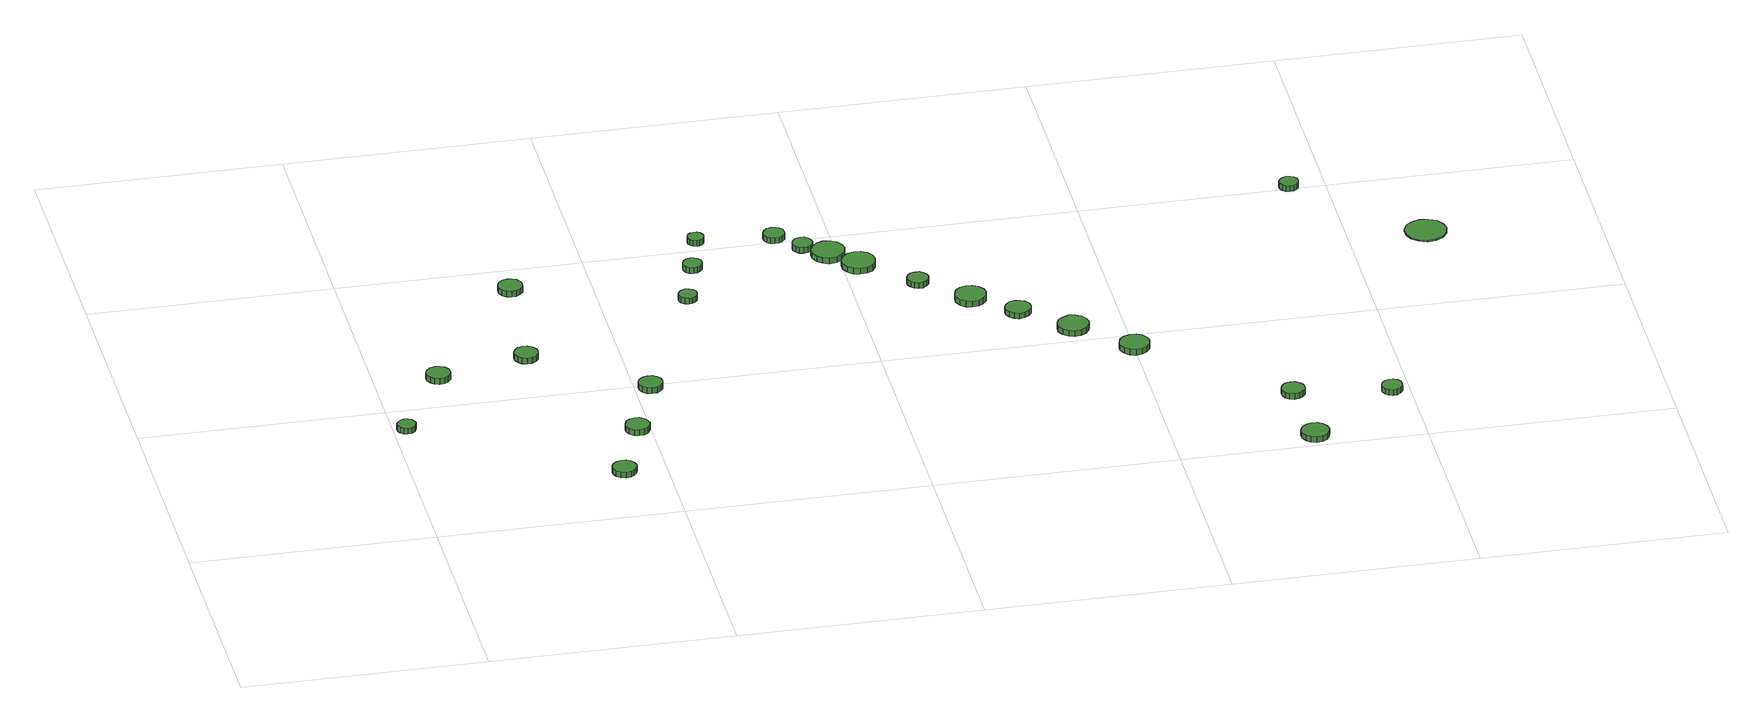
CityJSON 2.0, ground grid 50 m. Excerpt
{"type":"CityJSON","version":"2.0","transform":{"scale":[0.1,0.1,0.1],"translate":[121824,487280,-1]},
"CityObjects":{
"tree1":{"type":"SolitaryVegetationObject","attributes":{"function":"something"},"geometry":[{"type":"MultiSurface","lod":"1","boundaries":[[[0,1,2,3,4,5,6,7,8,9,10,11,12,13,14]],[[15,16,17,18,19,20,21,22,23,24,25,26,27,28,29]],[[0,29,28,1]],[[1,28,27,2]],[[2,27,26,3]],[[3,26,25,4]],[[4,25,24,5]],[[5,24,23,6]],[[6,23,22,7]],[[7,22,21,8]],[[8,21,20,9]],[[9,20,19,10]],[[10,19,18,11]],[[11,18,17,12]],[[12,17,16,13]],[[13,16,15,14]],[[14,15,29,0]]]}]},
"tree2":{"type":"SolitaryVegetationObject","attributes":{"function":"something"},"geometry":[{"type":"MultiSurface","lod":"1","boundaries":[[[30,31,32,33,34,35,36,37,38,39,40,41,42,43,44]],[[45,46,47,48,49,50,51,52,53,54,55,56,57,58,59]],[[30,59,58,31]],[[31,58,57,32]],[[32,57,56,33]],[[33,56,55,34]],[[34,55,54,35]],[[35,54,53,36]],[[36,53,52,37]],[[37,52,51,38]],[[38,51,50,39]],[[39,50,49,40]],[[40,49,48,41]],[[41,48,47,42]],[[42,47,46,43]],[[43,46,45,44]],[[44,45,59,30]]]}]},
"tree3":{"type":"SolitaryVegetationObject","attributes":{"function":"something"},"geometry":[{"type":"MultiSurface","lod":"1","boundaries":[[[60,61,62,63,64,65,66,67,68,69,70,71,72,73,74]],[[75,76,77,78,79,80,81,82,83,84,85,86,87,88,89]],[[60,89,88,61]],[[61,88,87,62]],[[62,87,86,63]],[[63,86,85,64]],[[64,85,84,65]],[[65,84,83,66]],[[66,83,82,67]],[[67,82,81,68]],[[68,81,80,69]],[[69,80,79,70]],[[70,79,78,71]],[[71,78,77,72]],[[72,77,76,73]],[[73,76,75,74]],[[74,75,89,60]]]}]},
"tree4":{"type":"SolitaryVegetationObject","attributes":{"function":"something"},"geometry":[{"type":"MultiSurface","lod":"1","boundaries":[[[90,91,92,93,94,95,96,97,98,99,100,101,102,103,104]],[[105,106,107,108,109,110,111,112,113,114,115,116,117,118,119]],[[90,119,118,91]],[[91,118,117,92]],[[92,117,116,93]],[[93,116,115,94]],[[94,115,114,95]],[[95,114,113,96]],[[96,113,112,97]],[[97,112,111,98]],[[98,111,110,99]],[[99,110,109,100]],[[100,109,108,101]],[[101,108,107,102]],[[102,107,106,103]],[[103,106,105,104]],[[104,105,119,90]]]}]},
"tree5":{"type":"SolitaryVegetationObject","attributes":{"function":"something"},"geometry":[{"type":"MultiSurface","lod":"1","boundaries":[[[120,121,122,123,124,125,126,127,128,129,130,131,132,133,134]],[[135,136,137,138,139,140,141,142,143,144,145,146,147,148,149]],[[120,149,148,121]],[[121,148,147,122]],[[122,147,146,123]],[[123,146,145,124]],[[124,145,144,125]],[[125,144,143,126]],[[126,143,142,127]],[[127,142,141,128]],[[128,141,140,129]],[[129,140,139,130]],[[130,139,138,131]],[[131,138,137,132]],[[132,137,136,133]],[[133,136,135,134]],[[134,135,149,120]]]}]},
"tree6":{"type":"SolitaryVegetationObject","attributes":{"function":"something"},"geometry":[{"type":"MultiSurface","lod":"1","boundaries":[[[150,151,152,153,154,155,156,157,158,159,160,161,162,163,164]],[[165,166,167,168,169,170,171,172,173,174,175,176,177,178,179]],[[150,179,178,151]],[[151,178,177,152]],[[152,177,176,153]],[[153,176,175,154]],[[154,175,174,155]],[[155,174,173,156]],[[156,173,172,157]],[[157,172,171,158]],[[158,171,170,159]],[[159,170,169,160]],[[160,169,168,161]],[[161,168,167,162]],[[162,167,166,163]],[[163,166,165,164]],[[164,165,179,150]]]}]},
"tree7":{"type":"SolitaryVegetationObject","attributes":{"function":"something"},"geometry":[{"type":"MultiSurface","lod":"1","boundaries":[[[180,181,182,183,184,185,186,187,188,189,190,191,192,193,194]],[[195,196,197,198,199,200,201,202,203,204,205,206,207,208,209]],[[180,209,208,181]],[[181,208,207,182]],[[182,207,206,183]],[[183,206,205,184]],[[184,205,204,185]],[[185,204,203,186]],[[186,203,202,187]],[[187,202,201,188]],[[188,201,200,189]],[[189,200,199,190]],[[190,199,198,191]],[[191,198,197,192]],[[192,197,196,193]],[[193,196,195,194]],[[194,195,209,180]]]}]},
"tree8":{"type":"SolitaryVegetationObject","attributes":{"function":"something"},"geometry":[{"type":"MultiSurface","lod":"1","boundaries":[[[210,211,212,213,214,215,216,217,218,219,220,221,222,223,224]],[[225,226,227,228,229,230,231,232,233,234,235,236,237,238,239]],[[210,239,238,211]],[[211,238,237,212]],[[212,237,236,213]],[[213,236,235,214]],[[214,235,234,215]],[[215,234,233,216]],[[216,233,232,217]],[[217,232,231,218]],[[218,231,230,219]],[[219,230,229,220]],[[220,229,228,221]],[[221,228,227,222]],[[222,227,226,223]],[[223,226,225,224]],[[224,225,239,210]]]}]},
"tree9":{"type":"SolitaryVegetationObject","attributes":{"function":"something"},"geometry":[{"type":"MultiSurface","lod":"1","boundaries":[[[240,241,242,243,244,245,246,247,248,249,250,251,252,253,254]],[[255,256,257,258,259,260,261,262,263,264,265,266,267,268,269]],[[240,269,268,241]],[[241,268,267,242]],[[242,267,266,243]],[[243,266,265,244]],[[244,265,264,245]],[[245,264,263,246]],[[246,263,262,247]],[[247,262,261,248]],[[248,261,260,249]],[[249,260,259,250]],[[250,259,258,251]],[[251,258,257,252]],[[252,257,256,253]],[[253,256,255,254]],[[254,255,269,240]]]}]},
"tree10":{"type":"SolitaryVegetationObject","attributes":{"function":"something"},"geometry":[{"type":"MultiSurface","lod":"1","boundaries":[[[270,271,272,273,274,275,276,277,278,279,280,281,282,283,284]],[[285,286,287,288,289,290,291,292,293,294,295,296,297,298,299]],[[270,299,298,271]],[[271,298,297,272]],[[272,297,296,273]],[[273,296,295,274]],[[274,295,294,275]],[[275,294,293,276]],[[276,293,292,277]],[[277,292,291,278]],[[278,291,290,279]],[[279,290,289,280]],[[280,289,288,281]],[[281,288,287,282]],[[282,287,286,283]],[[283,286,285,284]],[[284,285,299,270]]]}]},
"tree11":{"type":"SolitaryVegetationObject","attributes":{"function":"something"},"geometry":[{"type":"MultiSurface","lod":"1","boundaries":[[[300,301,302,303,304,305,306,307,308,309,310,311,312,313,314]],[[315,316,317,318,319,320,321,322,323,324,325,326,327,328,329]],[[300,329,328,301]],[[301,328,327,302]],[[302,327,326,303]],[[303,326,325,304]],[[304,325,324,305]],[[305,324,323,306]],[[306,323,322,307]],[[307,322,321,308]],[[308,321,320,309]],[[309,320,319,310]],[[310,319,318,311]],[[311,318,317,312]],[[312,317,316,313]],[[313,316,315,314]],[[314,315,329,300]]]}]},
"tree12":{"type":"SolitaryVegetationObject","attributes":{"function":"something"},"geometry":[{"type":"MultiSurface","lod":"1","boundaries":[[[330,331,332,333,334,335,336,337,338,339,340,341,342,343,344]],[[345,346,347,348,349,350,351,352,353,354,355,356,357,358,359]],[[330,359,358,331]],[[331,358,357,332]],[[332,357,356,333]],[[333,356,355,334]],[[334,355,354,335]],[[335,354,353,336]],[[336,353,352,337]],[[337,352,351,338]],[[338,351,350,339]],[[339,350,349,340]],[[340,349,348,341]],[[341,348,347,342]],[[342,347,346,343]],[[343,346,345,344]],[[344,345,359,330]]]}]},
"tree13":{"type":"SolitaryVegetationObject","attributes":{"function":"something"},"geometry":[{"type":"MultiSurface","lod":"1","boundaries":[[[360,361,362,363,364,365,366,367,368,369,370,371,372,373,374]],[[375,376,377,378,379,380,381,382,383,384,385,386,387,388,389]],[[360,389,388,361]],[[361,388,387,362]],[[362,387,386,363]],[[363,386,385,364]],[[364,385,384,365]],[[365,384,383,366]],[[366,383,382,367]],[[367,382,381,368]],[[368,381,380,369]],[[369,380,379,370]],[[370,379,378,371]],[[371,378,377,372]],[[372,377,376,373]],[[373,376,375,374]],[[374,375,389,360]]]}]},
"tree14":{"type":"SolitaryVegetationObject","attributes":{"function":"something"},"geometry":[{"type":"MultiSurface","lod":"1","boundaries":[[[390,391,392,393,394,395,396,397,398,399,400,401,402,403,404]],[[405,406,407,408,409,410,411,412,413,414,415,416,417,418,419]],[[390,419,418,391]],[[391,418,417,392]],[[392,417,416,393]],[[393,416,415,394]],[[394,415,414,395]],[[395,414,413,396]],[[396,413,412,397]],[[397,412,411,398]],[[398,411,410,399]],[[399,410,409,400]],[[400,409,408,401]],[[401,408,407,402]],[[402,407,406,403]],[[403,406,405,404]],[[404,405,419,390]]]}]},
"tree15":{"type":"SolitaryVegetationObject","attributes":{"function":"something"},"geometry":[{"type":"MultiSurface","lod":"1","boundaries":[[[420,421,422,423,424,425,426,427,428,429,430,431,432,433,434]],[[435,436,437,438,439,440,441,442,443,444,445,446,447,448,449]],[[420,449,448,421]],[[421,448,447,422]],[[422,447,446,423]],[[423,446,445,424]],[[424,445,444,425]],[[425,444,443,426]],[[426,443,442,427]],[[427,442,441,428]],[[428,441,440,429]],[[429,440,439,430]],[[430,439,438,431]],[[431,438,437,432]],[[432,437,436,433]],[[433,436,435,434]],[[434,435,449,420]]]}]},
"tree16":{"type":"SolitaryVegetationObject","attributes":{"function":"something"},"geometry":[{"type":"MultiSurface","lod":"1","boundaries":[[[450,451,452,453,454,455,456,457,458,459,460,461,462,463,464]],[[465,466,467,468,469,470,471,472,473,474,475,476,477,478,479]],[[450,479,478,451]],[[451,478,477,452]],[[452,477,476,453]],[[453,476,475,454]],[[454,475,474,455]],[[455,474,473,456]],[[456,473,472,457]],[[457,472,471,458]],[[458,471,470,459]],[[459,470,469,460]],[[460,469,468,461]],[[461,468,467,462]],[[462,467,466,463]],[[463,466,465,464]],[[464,465,479,450]]]}]},
"tree17":{"type":"SolitaryVegetationObject","attributes":{"function":"something"},"geometry":[{"type":"MultiSurface","lod":"1","boundaries":[[[480,481,482,483,484,485,486,487,488,489,490,491,492,493,494]],[[495,496,497,498,499,500,501,502,503,504,505,506,507,508,509]],[[480,509,508,481]],[[481,508,507,482]],[[482,507,506,483]],[[483,506,505,484]],[[484,505,504,485]],[[485,504,503,486]],[[486,503,502,487]],[[487,502,501,488]],[[488,501,500,489]],[[489,500,499,490]],[[490,499,498,491]],[[491,498,497,492]],[[492,497,496,493]],[[493,496,495,494]],[[494,495,509,480]]]}]},
"tree18":{"type":"SolitaryVegetationObject","attributes":{"function":"something"},"geometry":[{"type":"MultiSurface","lod":"1","boundaries":[[[510,511,512,513,514,515,516,517,518,519,520,521,522,523,524]],[[525,526,527,528,529,530,531,532,533,534,535,536,537,538,539]],[[510,539,538,511]],[[511,538,537,512]],[[512,537,536,513]],[[513,536,535,514]],[[514,535,534,515]],[[515,534,533,516]],[[516,533,532,517]],[[517,532,531,518]],[[518,531,530,519]],[[519,530,529,520]],[[520,529,528,521]],[[521,528,527,522]],[[522,527,526,523]],[[523,526,525,524]],[[524,525,539,510]]]}]},
"tree19":{"type":"SolitaryVegetationObject","attributes":{"function":"something"},"geometry":[{"type":"MultiSurface","lod":"1","boundaries":[[[540,541,542,543,544,545,546,547,548,549,550,551,552,553,554]],[[555,556,557,558,559,560,561,562,563,564,565,566,567,568,569]],[[540,569,568,541]],[[541,568,567,542]],[[542,567,566,543]],[[543,566,565,544]],[[544,565,564,545]],[[545,564,563,546]],[[546,563,562,547]],[[547,562,561,548]],[[548,561,560,549]],[[549,560,559,550]],[[550,559,558,551]],[[551,558,557,552]],[[552,557,556,553]],[[553,556,555,554]],[[554,555,569,540]]]}]},
"tree20":{"type":"SolitaryVegetationObject","attributes":{"function":"something"},"geometry":[{"type":"MultiSurface","lod":"1","boundaries":[[[570,571,572,573,574,575,576,577,578,579,580,581,582,583,584]],[[585,586,587,588,589,590,591,592,593,594,595,596,597,598,599]],[[570,599,598,571]],[[571,598,597,572]],[[572,597,596,573]],[[573,596,595,574]],[[574,595,594,575]],[[575,594,593,576]],[[576,593,592,577]],[[577,592,591,578]],[[578,591,590,579]],[[579,590,589,580]],[[580,589,588,581]],[[581,588,587,582]],[[582,587,586,583]],[[583,586,585,584]],[[584,585,599,570]]]}]},
"tree21":{"type":"SolitaryVegetationObject","attributes":{"function":"something"},"geometry":[{"type":"MultiSurface","lod":"1","boundaries":[[[600,601,602,603,604,605,606,607,608,609,610,611,612,613,614]],[[615,616,617,618,619,620,621,622,623,624,625,626,627,628,629]],[[600,629,628,601]],[[601,628,627,602]],[[602,627,626,603]],[[603,626,625,604]],[[604,625,624,605]],[[605,624,623,606]],[[606,623,622,607]],[[607,622,621,608]],[[608,621,620,609]],[[609,620,619,610]],[[610,619,618,611]],[[611,618,617,612]],[[612,617,616,613]],[[613,616,615,614]],[[614,615,629,600]]]}]},
"tree22":{"type":"SolitaryVegetationObject","attributes":{"function":"something"},"geometry":[{"type":"MultiSurface","lod":"1","boundaries":[[[630,631,632,633,634,635,636,637,638,639,640,641,642,643,644]],[[645,646,647,648,649,650,651,652,653,654,655,656,657,658,659]],[[630,659,658,631]],[[631,658,657,632]],[[632,657,656,633]],[[633,656,655,634]],[[634,655,654,635]],[[635,654,653,636]],[[636,653,652,637]],[[637,652,651,638]],[[638,651,650,639]],[[639,650,649,640]],[[640,649,648,641]],[[641,648,647,642]],[[642,647,646,643]],[[643,646,645,644]],[[644,645,659,630]]]}]},
"tree23":{"type":"SolitaryVegetationObject","attributes":{"function":"something"},"geometry":[{"type":"MultiSurface","lod":"1","boundaries":[[[660,661,662,663,664,665,666,667,668,669,670,671,672,673,674]],[[675,676,677,678,679,680,681,682,683,684,685,686,687,688,689]],[[660,689,688,661]],[[661,688,687,662]],[[662,687,686,663]],[[663,686,685,664]],[[664,685,684,665]],[[665,684,683,666]],[[666,683,682,667]],[[667,682,681,668]],[[668,681,680,669]],[[669,680,679,670]],[[670,679,678,671]],[[671,678,677,672]],[[672,677,676,673]],[[673,676,675,674]],[[674,675,689,660]]]}]},
"tree24":{"type":"SolitaryVegetationObject","attributes":{"function":"something"},"geometry":[{"type":"MultiSurface","lod":"1","boundaries":[[[690,691,692,693,694,695,696,697,698,699,700,701,702,703,704]],[[705,706,707,708,709,710,711,712,713,714,715,716,717,718,719]],[[690,719,718,691]],[[691,718,717,692]],[[692,717,716,693]],[[693,716,715,694]],[[694,715,714,695]],[[695,714,713,696]],[[696,713,712,697]],[[697,712,711,698]],[[698,711,710,699]],[[699,710,709,700]],[[700,709,708,701]],[[701,708,707,702]],[[702,707,706,703]],[[703,706,705,704]],[[704,705,719,690]]]}]}
},
"vertices":[
[44,416,29],[42,424,29],[38,430,29],[31,434,29],[23,435,29],[15,432,29],[10,427,29],[6,420,29],[6,412,29],[10,405,29],[15,399,29],[23,397,29],[31,398,29],[38,402,29],[42,408,29],[42,408,16],[38,402,16],[31,398,16],[23,397,16],[15,399,16],[10,405,16],[6,412,16],[6,420,16],[10,427,16],[15,432,16],[23,435,16],[31,434,16],[38,430,16],[42,424,16],[44,416,16],
[151,598,31],[149,608,31],[143,616,31],[134,621,31],[124,622,31],[114,619,31],[107,612,31],[102,603,31],[102,593,31],[107,583,31],[114,576,31],[124,573,31],[134,574,31],[143,579,31],[149,588,31],[149,588,18],[143,579,18],[134,574,18],[124,573,18],[114,576,18],[107,583,18],[102,593,18],[102,603,18],[107,612,18],[114,619,18],[124,622,18],[134,621,18],[143,616,18],[149,608,18],[151,598,18],
[437,163,30],[434,173,30],[428,181,30],[420,186,30],[410,187,30],[400,184,30],[392,177,30],[388,168,30],[388,158,30],[392,148,30],[400,142,30],[410,139,30],[420,140,30],[428,145,30],[434,153,30],[434,153,17],[428,145,17],[420,140,17],[410,139,17],[400,142,17],[392,148,17],[388,158,17],[388,168,17],[392,177,17],[400,184,17],[410,187,17],[420,186,17],[428,181,17],[434,173,17],[437,163,17],
[337,642,30],[335,652,30],[329,660,30],[320,665,30],[310,666,30],[300,663,30],[293,656,30],[289,647,30],[289,637,30],[293,628,30],[300,621,30],[310,618,30],[320,619,30],[329,624,30],[335,632,30],[335,632,17],[329,624,17],[320,619,17],[310,618,17],[300,621,17],[293,628,17],[289,637,17],[289,647,17],[293,656,17],[300,663,17],[310,666,17],[320,665,17],[329,660,17],[335,652,17],[337,642,17],
[496,319,31],[493,329,31],[487,338,31],[479,343,31],[469,344,31],[459,341,31],[451,334,31],[447,324,31],[447,314,31],[451,305,31],[459,298,31],[469,295,31],[479,296,31],[487,301,31],[493,309,31],[493,309,18],[487,301,18],[479,296,18],[469,295,18],[459,298,18],[451,305,18],[447,314,18],[447,324,18],[451,334,18],[459,341,18],[469,344,18],[479,343,18],[487,338,18],[493,329,18],[496,319,18],
[360,906,31],[358,916,31],[352,924,31],[343,929,31],[333,930,31],[323,927,31],[315,920,31],[311,911,31],[311,900,31],[315,891,31],[323,884,31],[333,881,31],[343,882,31],[352,887,31],[358,895,31],[358,895,18],[352,887,18],[343,882,18],[333,881,18],[323,884,18],[315,891,18],[311,900,18],[311,911,18],[315,920,18],[323,927,18],[333,930,18],[343,929,18],[352,924,18],[358,916,18],[360,906,18],
[554,478,30],[552,488,30],[546,496,30],[538,501,30],[527,502,30],[518,499,30],[510,492,30],[506,483,30],[506,473,30],[510,464,30],[518,457,30],[527,454,30],[538,455,30],[546,460,30],[552,468,30],[552,468,17],[546,460,17],[538,455,17],[527,454,17],[518,457,17],[510,464,17],[506,473,17],[506,483,17],[510,492,17],[518,499,17],[527,502,17],[538,501,17],[546,496,17],[552,488,17],[554,478,17],
[691,803,30],[690,811,30],[685,817,30],[678,821,30],[671,822,30],[663,819,30],[657,814,30],[654,807,30],[654,799,30],[657,792,30],[663,787,30],[671,784,30],[678,785,30],[685,789,30],[690,795,30],[690,795,17],[685,789,17],[678,785,17],[671,784,17],[663,787,17],[657,792,17],[654,799,17],[654,807,17],[657,814,17],[663,819,17],[671,822,17],[678,821,17],[685,817,17],[690,811,17],[691,803,17],
[726,920,30],[724,928,30],[719,934,30],[712,938,30],[704,939,30],[696,937,30],[690,931,30],[687,924,30],[687,916,30],[690,908,30],[696,903,30],[704,900,30],[712,901,30],[719,905,30],[724,912,30],[724,912,17],[719,905,17],[712,901,17],[704,900,17],[696,903,17],[690,908,17],[687,916,17],[687,924,17],[690,931,17],[696,937,17],[704,939,17],[712,938,17],[719,934,17],[724,928,17],[726,920,17],
[749,1017,32],[748,1024,32],[744,1030,32],[738,1034,32],[731,1034,32],[724,1032,32],[719,1027,32],[716,1021,32],[716,1014,32],[719,1008,32],[724,1003,32],[731,1001,32],[738,1001,32],[744,1005,32],[748,1011,32],[748,1011,19],[744,1005,19],[738,1001,19],[731,1001,19],[724,1003,19],[719,1008,19],[716,1014,19],[716,1021,19],[719,1027,19],[724,1032,19],[731,1034,19],[738,1034,19],[744,1030,19],[748,1024,19],[749,1017,19],
[908,1002,31],[907,1011,31],[901,1018,31],[894,1022,31],[885,1023,31],[876,1021,31],[870,1015,31],[866,1006,31],[866,997,31],[870,989,31],[876,983,31],[885,981,31],[894,982,31],[901,986,31],[907,993,31],[907,993,18],[901,986,18],[894,982,18],[885,981,18],[876,983,18],[870,989,18],[866,997,18],[866,1006,18],[870,1015,18],[876,1021,18],[885,1023,18],[894,1022,18],[901,1018,18],[907,1011,18],[908,1002,18],
[957,959,27],[955,968,27],[950,975,27],[943,979,27],[934,980,27],[926,977,27],[920,972,27],[916,964,27],[916,955,27],[920,947,27],[926,941,27],[934,939,27],[943,940,27],[950,944,27],[955,951,27],[955,951,14],[950,944,14],[943,940,14],[934,939,14],[926,941,14],[920,947,14],[916,955,14],[916,964,14],[920,972,14],[926,977,14],[934,980,14],[943,979,14],[950,975,14],[955,968,14],[957,959,14],
[1013,919,29],[1010,933,29],[1002,944,29],[990,951,29],[975,953,29],[962,948,29],[952,939,29],[946,926,29],[946,912,29],[952,899,29],[962,890,29],[975,885,29],[990,887,29],[1002,894,29],[1010,905,29],[1010,905,16],[1002,894,16],[990,887,16],[975,885,16],[962,890,16],[952,899,16],[946,912,16],[946,926,16],[952,939,16],[962,948,16],[975,953,16],[990,951,16],[1002,944,16],[1010,933,16],[1013,919,16],
[1064,867,28],[1061,881,28],[1053,893,28],[1041,900,28],[1027,901,28],[1013,897,28],[1003,887,28],[997,875,28],[997,860,28],[1003,848,28],[1013,838,28],[1027,834,28],[1041,835,28],[1053,842,28],[1061,854,28],[1061,854,15],[1053,842,15],[1041,835,15],[1027,834,15],[1013,838,15],[1003,848,15],[997,860,15],[997,875,15],[1003,887,15],[1013,897,15],[1027,901,15],[1041,900,15],[1053,893,15],[1061,881,15],[1064,867,15],
[1153,779,27],[1151,788,27],[1146,795,27],[1138,800,27],[1129,800,27],[1120,798,27],[1114,792,27],[1110,783,27],[1110,774,27],[1114,766,27],[1120,760,27],[1129,757,27],[1138,758,27],[1146,763,27],[1151,770,27],[1151,770,14],[1146,763,14],[1138,758,14],[1129,757,14],[1120,760,14],[1114,766,14],[1110,774,14],[1110,783,14],[1114,792,14],[1120,798,14],[1129,800,14],[1138,800,14],[1146,795,14],[1151,788,14],[1153,779,14],
[1252,694,28],[1249,707,28],[1241,717,28],[1230,724,28],[1217,725,28],[1204,721,28],[1194,712,28],[1189,700,28],[1189,687,28],[1194,675,28],[1204,666,28],[1217,662,28],[1230,664,28],[1241,670,28],[1249,681,28],[1249,681,15],[1241,670,15],[1230,664,15],[1217,662,15],[1204,666,15],[1194,675,15],[1189,687,15],[1189,700,15],[1194,712,15],[1204,721,15],[1217,725,15],[1230,724,15],[1241,717,15],[1249,707,15],[1252,694,15],
[1328,626,26],[1326,637,26],[1319,646,26],[1310,651,26],[1299,652,26],[1289,649,26],[1281,642,26],[1276,632,26],[1276,621,26],[1281,611,26],[1289,604,26],[1299,600,26],[1310,602,26],[1319,607,26],[1326,616,26],[1326,616,14],[1319,607,14],[1310,602,14],[1299,600,14],[1289,604,14],[1281,611,14],[1276,621,14],[1276,632,14],[1281,642,14],[1289,649,14],[1299,652,14],[1310,651,14],[1319,646,14],[1326,637,14],[1328,626,14],
[1427,540,27],[1424,553,27],[1416,564,27],[1405,570,27],[1392,572,27],[1380,567,27],[1370,559,27],[1364,547,27],[1364,534,27],[1370,522,27],[1380,513,27],[1392,509,27],[1405,510,27],[1416,517,27],[1424,527,27],[1424,527,14],[1416,517,14],[1405,510,14],[1392,509,14],[1380,513,14],[1370,522,14],[1364,534,14],[1364,547,14],[1370,559,14],[1380,567,14],[1392,572,14],[1405,570,14],[1416,564,14],[1424,553,14],[1427,540,14],
[1530,445,26],[1527,457,26],[1519,468,26],[1508,474,26],[1496,475,26],[1484,471,26],[1474,463,26],[1469,451,26],[1469,438,26],[1474,427,26],[1484,418,26],[1496,414,26],[1508,416,26],[1519,422,26],[1527,432,26],[1527,432,13],[1519,422,13],[1508,416,13],[1496,414,13],[1484,418,13],[1474,427,13],[1469,438,13],[1469,451,13],[1474,463,13],[1484,471,13],[1496,475,13],[1508,474,13],[1519,468,13],[1527,457,13],[1530,445,13],
[1807,32,26],[1804,44,26],[1797,54,26],[1787,60,26],[1775,61,26],[1764,57,26],[1755,49,26],[1750,38,26],[1750,26,26],[1755,16,26],[1764,8,26],[1775,4,26],[1787,5,26],[1797,11,26],[1804,21,26],[1804,21,14],[1797,11,14],[1787,5,14],[1775,4,14],[1764,8,14],[1755,16,14],[1750,26,14],[1750,38,14],[1755,49,14],[1764,57,14],[1775,61,14],[1787,60,14],[1797,54,14],[1804,44,14],[1807,32,14],
[1792,201,28],[1790,210,28],[1784,218,28],[1776,223,28],[1766,224,28],[1756,221,28],[1749,215,28],[1745,205,28],[1745,196,28],[1749,186,28],[1756,180,28],[1766,177,28],[1776,178,28],[1784,183,28],[1790,191,28],[1790,191,15],[1784,183,15],[1776,178,15],[1766,177,15],[1756,180,15],[1749,186,15],[1745,196,15],[1745,205,15],[1749,215,15],[1756,221,15],[1766,224,15],[1776,223,15],[1784,218,15],[1790,210,15],[1792,201,15],
[1982,170,30],[1981,179,30],[1976,186,30],[1968,190,30],[1959,191,30],[1951,188,30],[1945,183,30],[1941,175,30],[1941,166,30],[1945,158,30],[1951,152,30],[1959,149,30],[1968,150,30],[1976,155,30],[1981,162,30],[1981,162,17],[1976,155,17],[1968,150,17],[1959,149,17],[1951,152,17],[1945,158,17],[1941,166,17],[1941,175,17],[1945,183,17],[1951,188,17],[1959,191,17],[1968,190,17],[1976,186,17],[1981,179,17],[1982,170,17],
[1943,994,31],[1942,1002,31],[1937,1008,31],[1930,1012,31],[1922,1013,31],[1914,1011,31],[1909,1005,31],[1905,998,31],[1905,990,31],[1909,983,31],[1914,977,31],[1922,975,31],[1930,976,31],[1937,980,31],[1942,986,31],[1942,986,18],[1937,980,18],[1930,976,18],[1922,975,18],[1914,977,18],[1909,983,18],[1905,990,18],[1905,998,18],[1909,1005,18],[1914,1011,18],[1922,1013,18],[1930,1012,18],[1937,1008,18],[1942,1002,18],[1943,994,18],
[2199,783,12],[2195,800,12],[2185,815,12],[2169,823,12],[2152,825,12],[2135,820,12],[2122,808,12],[2115,792,12],[2115,774,12],[2122,758,12],[2135,747,12],[2152,741,12],[2169,743,12],[2185,752,12],[2195,766,12],[2195,766,9],[2185,752,9],[2169,743,9],[2152,741,9],[2135,747,9],[2122,758,9],[2115,774,9],[2115,792,9],[2122,808,9],[2135,820,9],[2152,825,9],[2169,823,9],[2185,815,9],[2195,800,9],[2199,783,9]
]}
